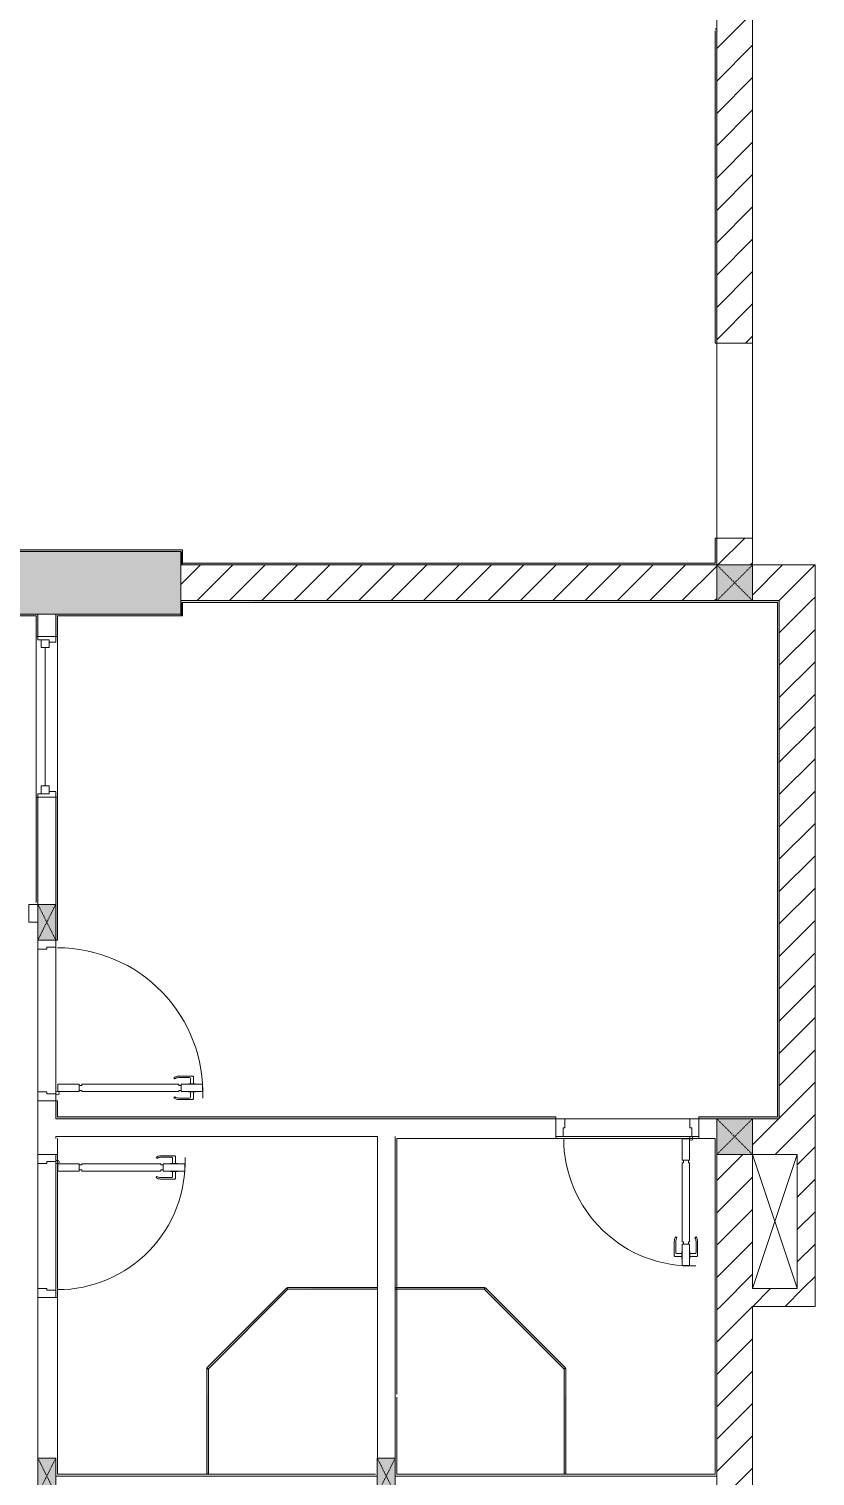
# Model space of a CAD drawing. Header units: millimetres. Extents: x 31499 to 223976, y 3719 to 80291.
# Drawn here: x 134624 to 139024, y 40337 to 48437 of the extents above; entities that cross this region are included whole.
import ezdxf

# ---------------------------------------------------------------- set-up
doc = ezdxf.new("R2010")
doc.units = ezdxf.units.MM
doc.linetypes.add('IMPORT-Dash _2_', pattern=[6, 3, -3])
for name, color, linetype, lineweight in [('0-2', 170, 'Continuous', 9), ('A-DETL-GENF-7', 170, 'Continuous', 9), ('A-DOOR-2', 170, 'Continuous', 9), ('A-FLOR-1', 170, 'Continuous', 9), ('A-GLAZ-5', 170, 'Continuous', 9), ('A-GLAZ-CURT-3', 170, 'Continuous', 9), ('A-WALL-1', 170, 'Continuous', 9), ('A-WALL-PATT-3', 170, 'Continuous', 9), ('A_1404_dwg-1', 170, 'Continuous', 9), ('I-WALL', 170, 'Continuous', 9), ('I-WALL-1', 170, 'Continuous', 9), ('S-COLS-1', 170, 'Continuous', 9), ('S-COLS-12', 170, 'IMPORT-Dash _2_', 9), ('S-COLS-2', 170, 'Continuous', 9), ('S-COLS-4', 170, 'Continuous', 9), ('S-COLS-HDLN-1', 170, 'IMPORT-Dash _2_', 9)]:
    doc.layers.add(name, color=color, linetype=linetype, lineweight=lineweight)
pattern_1 = [(45, (0, 0), (-90.50967, 90.50967), [])]

# ---------------------------------------------------------------- blocks, each defined once
blk = doc.blocks.new('A_1404_dwg_NCV_TKTC_KET CAU_rvt-1-TKTC_MB HOÀN THIỆN SÀN TẦNG 3-4-4819833-KeyPlan-CH2A_Tầng 3 - Tầng 8')
at = {"layer": 'S-COLS-1'}
blk.add_hatch(color=256, dxfattribs=at).paths.add_polyline_path([(38042.6, 45161.9), (38852.6, 45161.9), (38852.6, 45511.9), (37552.6, 45511.9), (37552.6, 45161.9)])
at = {"layer": 'A-FLOR-1'}
blk.add_line((42052.7, 41386.9), (42052.7, 42136.9), dxfattribs=at)
at = {"layer": 'S-COLS-2'}
blk.add_line((38852.6, 45236.9), (38852.6, 45436.9), dxfattribs=at)
blk = doc.blocks.new('A_1404_dwg_DOOR_CW_01 CANH MO-PANEL KINH - DIW_01-900x2200-CỬA GỖ VÂN LAMINATE-V88-TKTC_MB HOÀN THIỆN SÀN TẦNG 3-4-4819893-KeyPlan-CH2A_Tầng 3 - Tầng 8')
at = {"layer": 'A-DETL-GENF-7'}
for p, q in [((38813.8, 67166.8), (38818.3, 67160.3)), ((38839.6, 67174.9), (38919.1, 67174.9)), ((38902.1, 67166.9), (38839.6, 67166.9)), ((38906.1, 67131.9), (38906.1, 67162.9)), ((38923.1, 67131.9), (38923.1, 67170.9)), ((38906.1, 67087.9), (38906.1, 67056.9)), ((38923.1, 67087.9), (38923.1, 67048.9)), ((38813.8, 67053.1), (38818.3, 67059.6)), ((38902.1, 67052.9), (38839.6, 67052.9)), ((38839.6, 67044.9), (38919.1, 67044.9))]:
    blk.add_line(p, q, dxfattribs=at)
at = {"layer": 'A-DETL-GENF-7', "flags": 128}
for points in [[(38284.6, 67129.9), (38284.6, 67089.9), (38164.6, 67089.9), (38164.6, 67129.9)], [(38298.6, 67123.9), (38298.6, 67129.9), (38840.6, 67129.9), (38840.6, 67123.9), (38854.6, 67123.9), (38854.6, 67095.9), (38840.6, 67095.9), (38840.6, 67089.9), (38298.6, 67089.9), (38298.6, 67095.9), (38284.6, 67095.9), (38284.6, 67123.9)], [(38974.6, 67089.9), (38974.6, 67129.9), (38854.6, 67129.9), (38854.6, 67089.9)], [(38894.8, 67131.9), (38894.8, 67129.9), (38934.3, 67129.9), (38934.3, 67131.9)], [(38894.8, 67087.9), (38894.8, 67089.9), (38934.3, 67089.9), (38934.3, 67087.9)]]:
    blk.add_lwpolyline(points, close=True, dxfattribs=at)
at = {"layer": 'A-DETL-GENF-7'}
blk.add_circle((38162.6, 67079.9), 10, dxfattribs=at)
for centre, radius, start, end in [((38162.6, 67079.9), 814, 358, 90), ((38839.6, 67129.9), 45, 90, 125), ((38839.6, 67129.9), 37, 90, 125), ((38902.1, 67162.9), 4, 0, 90), ((38919.1, 67170.9), 4, 0, 90), ((38839.6, 67089.9), 45, 235, 270), ((38839.6, 67089.9), 37, 235, 270), ((38902.1, 67056.9), 4, 270, 0), ((38919.1, 67048.9), 4, 270, 0)]:
    blk.add_arc(centre, radius, start, end, dxfattribs=at)
at = {"layer": 'A-DOOR-2'}
blk.add_line((38152.6, 67079.9), (38152.6, 67104.9), dxfattribs=at)
at = {"layer": 'A-DOOR-2', "flags": 128}
blk.add_lwpolyline([(38152.6, 67936.9), (38152.6, 67896.9), (38102.6, 67896.9), (38102.6, 67886.9), (38052.6, 67886.9), (38052.6, 67936.9)], dxfattribs=at)
blk.add_lwpolyline([(38052.6, 67086.9), (38102.6, 67086.9), (38102.6, 67076.9), (38152.6, 67076.9), (38152.6, 67036.9), (38052.6, 67036.9)], close=True, dxfattribs=at)
blk = doc.blocks.new('A_1404_dwg_DOOR_CW_01 CANH MO-PANEL KINH - DIG_02-800x2200-CỬA NHÔM KÍNH-V57-TKTC_MB HOÀN THIỆN SÀN TẦNG 3-4-4819848-KeyPlan-CH2A_Tầng 3 - Tầng 8')
at = {"layer": 'A-DETL-GENF-7'}
for p, q in [((112413.8, 58419.2), (112418.3, 58412.6)), ((112439.6, 58427.3), (112519.1, 58427.3)), ((112502.1, 58419.3), (112439.6, 58419.3)), ((112506.1, 58384.3), (112506.1, 58415.3)), ((112523.1, 58384.3), (112523.1, 58423.3)), ((112506.1, 58340.3), (112506.1, 58309.3)), ((112523.1, 58340.3), (112523.1, 58301.3)), ((112413.8, 58305.4), (112418.3, 58312)), ((112502.1, 58305.3), (112439.6, 58305.3)), ((112439.6, 58297.3), (112519.1, 58297.3))]:
    blk.add_line(p, q, dxfattribs=at)
at = {"layer": 'A-DETL-GENF-7', "flags": 128}
for points in [[(111984.6, 58342.3), (111984.6, 58382.3), (111864.6, 58382.3), (111864.6, 58342.3)], [(111998.6, 58348.3), (111998.6, 58342.3), (112440.6, 58342.3), (112440.6, 58348.3), (112454.6, 58348.3), (112454.6, 58376.3), (112440.6, 58376.3), (112440.6, 58382.3), (111998.6, 58382.3), (111998.6, 58376.3), (111984.6, 58376.3), (111984.6, 58348.3)], [(112574.6, 58382.3), (112574.6, 58342.3), (112454.6, 58342.3), (112454.6, 58382.3)], [(112494.8, 58384.3), (112494.8, 58382.3), (112534.3, 58382.3), (112534.3, 58384.3)], [(112494.8, 58340.3), (112494.8, 58342.3), (112534.3, 58342.3), (112534.3, 58340.3)]]:
    blk.add_lwpolyline(points, close=True, dxfattribs=at)
at = {"layer": 'A-DETL-GENF-7'}
blk.add_circle((111862.6, 58392.3), 10, dxfattribs=at)
for centre, radius, start, end in [((111862.6, 58392.3), 714, 270, 2), ((112439.6, 58382.3), 45, 90, 125), ((112439.6, 58382.3), 37, 90, 125), ((112502.1, 58415.3), 4, 0, 90), ((112519.1, 58423.3), 4, 0, 90), ((112439.6, 58342.3), 45, 235, 270), ((112439.6, 58342.3), 37, 235, 270), ((112502.1, 58309.3), 4, 270, 0), ((112519.1, 58301.3), 4, 270, 0)]:
    blk.add_arc(centre, radius, start, end, dxfattribs=at)
at = {"layer": 'A-DOOR-2'}
blk.add_line((111852.6, 58392.3), (111852.6, 58367.3), dxfattribs=at)
at = {"layer": 'A-DOOR-2', "flags": 128}
for points in [[(111752.6, 58435.3), (111752.6, 58385.3), (111802.6, 58385.3), (111802.6, 58395.3), (111852.6, 58395.3), (111852.6, 58435.3)], [(111752.6, 57685.3), (111752.6, 57635.3), (111852.6, 57635.3), (111852.6, 57675.3), (111802.6, 57675.3), (111802.6, 57685.3)]]:
    blk.add_lwpolyline(points, close=True, dxfattribs=at)
blk = doc.blocks.new('A_1404_dwg_M_Fixed - 900 x 1400-901190-TKTC_MB HOÀN THIỆN SÀN TẦNG 3-4-4819850-KeyPlan-CH2A_Tầng 3 - Tầng 8')
at = {"layer": 'A-GLAZ-5'}
blk.add_line((111793.6, 60597.9), (111793.6, 61371.9), dxfattribs=at)
at = {"layer": 'A-GLAZ-5', "flags": 128}
for points in [[(111771.6, 61415.9), (111771.6, 61371.9), (111815.6, 61371.9), (111815.6, 61415.9), (111752.6, 61415.9), (111752.6, 61433.8)], [(111815.6, 61402.9), (111852.6, 61402.9), (111852.6, 61434.9)], [(111752.6, 60534.9), (111752.6, 60553.9), (111815.6, 60553.9), (111815.6, 60597.9), (111771.6, 60597.9), (111771.6, 60553.9)], [(111815.6, 60566.9), (111852.6, 60566.9), (111852.6, 60534.9)]]:
    blk.add_lwpolyline(points, dxfattribs=at)
blk = doc.blocks.new('A_1404_dwg_System Panel - Glazed-901210-TKTC_MB HOÀN THIỆN SÀN TẦNG 3-4-4819895-KeyPlan-CH2A_Tầng 3 - Tầng 8')
at = {"layer": 'A-GLAZ-CURT-3'}
blk.add_hatch(color=256, dxfattribs=at).paths.add_polyline_path([(38999, 64948.9), (39007.6, 64948.9), (39002.6, 65539.6), (38997.6, 65539.6), (38997.6, 64948.9)])
blk.add_line((39007.6, 64948.9), (39007.6, 65537.5), dxfattribs=at)
at = {"layer": 'A-GLAZ-CURT-3', "flags": 128}
blk.add_lwpolyline([(38997.6, 65539.6), (38997.6, 64948.9), (39007.6, 64948.9)], dxfattribs=at)
blk = doc.blocks.new('A_1404_dwg_System Panel - Glazed-901211-TKTC_MB HOÀN THIỆN SÀN TẦNG 3-4-4819896-KeyPlan-CH2A_Tầng 3 - Tầng 8')
at = {"layer": 'A-GLAZ-CURT-3'}
blk.add_hatch(color=256, dxfattribs=at).paths.add_polyline_path([(39007.6, 65537.5), (39450.3, 65987.3), (39446.8, 65990.9), (39002.6, 65539.6), (39007.6, 65539.6)])
blk.add_line((39006.1, 65536.1), (39452.4, 65982.3), dxfattribs=at)
at = {"layer": 'A-GLAZ-CURT-3', "flags": 128}
blk.add_lwpolyline([(39446.8, 65990.9), (38999, 65543.1), (39006.1, 65536.1)], dxfattribs=at)
blk = doc.blocks.new('A_1404_dwg_System Panel - Glazed-901212-TKTC_MB HOÀN THIỆN SÀN TẦNG 3-4-4819897-KeyPlan-CH2A_Tầng 3 - Tầng 8')
at = {"layer": 'A-GLAZ-CURT-3'}
blk.add_hatch(color=256, dxfattribs=at).paths.add_polyline_path([(39453.8, 65982.3), (39952.6, 65982.3), (39952.6, 65992.3), (39450.3, 65987.3), (39452.4, 65982.3)])
at = {"layer": 'A-GLAZ-CURT-3', "flags": 128}
blk.add_lwpolyline([(39450.3, 65982.3), (39952.6, 65982.3), (39952.6, 65992.3), (39450.3, 65992.3)], close=True, dxfattribs=at)
blk = doc.blocks.new('A_1404_dwg_G1_SOF - BO TRU - 100x200-745959-TKTC_MB HOÀN THIỆN SÀN TẦNG 3-4-4819847-KeyPlan-CH2A_Tầng 3 - Tầng 8')
at = {"layer": 'S-COLS-1'}
blk.add_hatch(color=256, dxfattribs=at).paths.add_polyline_path([(111052.6, 40036.9), (111052.6, 40236.9), (110952.6, 40236.9), (110952.6, 40036.9)])
at = {"layer": 'S-COLS-1', "flags": 128}
blk.add_lwpolyline([(110952.6, 40036.9), (111052.6, 40036.9), (111052.6, 40236.9), (110952.6, 40236.9)], close=True, dxfattribs=at)
at = {"layer": 'S-COLS-HDLN-1'}
for p, q in [((110952.6, 40036.9), (111052.6, 40236.9)), ((111052.6, 40036.9), (110952.6, 40236.9))]:
    blk.add_line(p, q, dxfattribs=at)
blk = doc.blocks.new('A_1404_dwg_System Panel - Glazed-901217-TKTC_MB HOÀN THIỆN SÀN TẦNG 3-4-4819899-KeyPlan-CH2A_Tầng 3 - Tầng 8')
at = {"layer": 'A-GLAZ-CURT-3'}
blk.add_hatch(color=256, dxfattribs=at).paths.add_polyline_path([(40554.8, 65982.3), (40551.3, 65992.3), (40052.6, 65992.3), (40052.6, 65982.3), (40552.8, 65982.3)])
at = {"layer": 'A-GLAZ-CURT-3', "flags": 128}
blk.add_lwpolyline([(40554.8, 65992.3), (40052.6, 65992.3), (40052.6, 65982.3), (40552.8, 65982.3)], dxfattribs=at)
blk = doc.blocks.new('A_1404_dwg_System Panel - Glazed-901218-TKTC_MB HOÀN THIỆN SÀN TẦNG 3-4-4819900-KeyPlan-CH2A_Tầng 3 - Tầng 8')
at = {"layer": 'A-GLAZ-CURT-3'}
blk.add_hatch(color=256, dxfattribs=at).paths.add_polyline_path([(41007.6, 64948.9), (41002.6, 65539.6), (40997.6, 65536.1), (40997.6, 64948.9)])
blk.add_line((41007.6, 64948.9), (41007.6, 65539.6), dxfattribs=at)
at = {"layer": 'A-GLAZ-CURT-3', "flags": 128}
blk.add_lwpolyline([(40997.6, 65537.5), (40997.6, 64948.9), (41007.6, 64948.9)], dxfattribs=at)
blk = doc.blocks.new('A_1404_dwg_System Panel - Glazed-901219-TKTC_MB HOÀN THIỆN SÀN TẦNG 3-4-4819901-KeyPlan-CH2A_Tầng 3 - Tầng 8')
at = {"layer": 'A-GLAZ-CURT-3'}
blk.add_hatch(color=256, dxfattribs=at).paths.add_polyline_path([(40997.6, 65537.5), (41002.6, 65539.6), (41006.1, 65543.1), (40554.8, 65987.3), (40554.8, 65980.3), (40916.6, 65618.5)])
at = {"layer": 'A-GLAZ-CURT-3', "flags": 128}
blk.add_lwpolyline([(41006.1, 65543.1), (40558.4, 65990.9), (40551.3, 65983.8), (40999, 65536.1)], close=True, dxfattribs=at)
blk = doc.blocks.new('A_1404_dwg_NCV_TKTC_TANG 3 - 4_rvt-1-TKTC_MB HOÀN THIỆN SÀN TẦNG 3-4-4819943-KeyPlan-CH2A_Tầng 3 - Tầng 8')
at = {"layer": 'A-WALL-PATT-3'}
h = blk.add_hatch(color=256, dxfattribs=at)
h.paths.add_polyline_path([(41842.6, 45436.9), (41852.6, 45436.9), (41852.6, 45587.4), (41842.6, 45586.9), (41842.6, 45446.9)])
h.paths.add_polyline_path([(41842.6, 46677.4), (41852.6, 46677.4), (41852.6, 48436.9), (41842.6, 48436.9)])
for points in [[(38077, 45511.9), (38862.6, 45511.9), (38862.6, 45521.9), (37552.6, 45521.9), (37552.6, 45511.9), (38052.6, 45511.9)], [(38862.6, 45436.9), (38862.6, 45511.9), (38852.6, 45511.9), (38852.6, 45436.9)], [(41842.6, 45436.9), (41842.6, 45446.9), (38862.6, 45446.9), (38862.6, 45436.9), (39409, 45436.9)], [(42052.6, 45226.9), (42192.6, 45226.9), (42192.6, 45236.9), (38852.6, 45233.6), (38852.6, 45226.9), (41852.6, 45226.9)], [(38862.6, 45151.9), (38862.6, 45226.9), (38852.6, 45226.9), (38852.6, 45151.9)], [(42202.6, 42346.9), (42202.6, 45236.9), (42192.6, 45236.9), (42192.6, 42346.9)], [(38042.6, 45151.9), (38042.6, 45161.9), (37542.6, 45161.9), (37542.6, 45151.9), (37552.6, 45151.9)], [(38152.6, 45151.9), (38852.6, 45151.9), (38852.6, 45161.9), (38152.6, 45161.9)]]:
    blk.add_hatch(color=256, dxfattribs=at).paths.add_polyline_path(points)
h = blk.add_hatch(color=256, dxfattribs=at)
h.paths.add_polyline_path([(38052.6, 43546.9), (38052.6, 44136.9), (38042.6, 44136.9), (38042.6, 43546.9)])
h.paths.add_polyline_path([(38052.6, 45036.9), (38052.6, 45161.9), (38042.6, 45161.9), (38042.6, 45036.9)])
h = blk.add_hatch(color=256, dxfattribs=at)
h.paths.add_polyline_path([(38152.6, 42346.9), (38162.6, 42346.9), (38162.6, 42436.9), (38152.6, 42436.9)])
h.paths.add_polyline_path([(38162.6, 43336.9), (38162.6, 44136.9), (38152.6, 44136.9), (38152.6, 43336.9)])
h.paths.add_polyline_path([(38162.6, 45036.9), (38162.6, 45151.9), (38152.6, 45151.9), (38152.6, 45036.9)])
h = blk.add_hatch(color=256, dxfattribs=at)
h.paths.add_polyline_path([(40952.6, 42336.9), (40952.6, 42346.9), (38152.6, 42346.9), (38152.6, 42336.9), (39409, 42336.9)])
h.paths.add_polyline_path([(42202.6, 42336.9), (42202.6, 42346.9), (41752.6, 42346.9), (41752.6, 42336.9), (42192.6, 42336.9)])
at = {"layer": 'A-FLOR-1'}
for p, q in [((41852.4, 46677.4), (41852.4, 45587.4)), ((38052.6, 42486.9), (38052.6, 43286.9)), ((38152.6, 43296.9), (38152.6, 42476.9)), ((40992.6, 42236.9), (41712.6, 42236.9)), ((38152.6, 41377.3), (38152.6, 42097.3)), ((39002.6, 40346.9), (39002.6, 40348.9)), ((41002.6, 40348.9), (41002.6, 40346.9))]:
    blk.add_line(p, q, dxfattribs=at)
at = {"layer": 'A-FLOR-1', "flags": 128}
for points in [[(42052.4, 46677.4), (42052.4, 45587.4), (41852.6, 45587.4), (41852.6, 46677.4)], [(41002.6, 42336.9), (41702.6, 42336.9)], [(38052.6, 41387.3), (38052.6, 42087.3)]]:
    blk.add_lwpolyline(points, close=True, dxfattribs=at)
at = {"layer": 'A-WALL-1'}
for p, q in [((38052.6, 45161.9), (38052.6, 45036.9)), ((38152.6, 45036.9), (38152.6, 45151.9)), ((38052.6, 45036.9), (38152.6, 45036.9)), ((38152.6, 44136.9), (38052.6, 44136.9)), ((38052.6, 44136.9), (38052.6, 43546.9)), ((38152.6, 43536.9), (38152.6, 44136.9)), ((38002.6, 43536.9), (38002.6, 43436.9)), ((38052.6, 43536.9), (38002.6, 43536.9)), ((38052.6, 43546.9), (38052.6, 43536.9)), ((38002.6, 43436.9), (38042.6, 43436.9)), ((38042.6, 43436.9), (38052.6, 43436.9)), ((38052.6, 42486.9), (38052.6, 43286.9)), ((38152.6, 43296.9), (38152.6, 42476.9)), ((38152.6, 42436.9), (38052.6, 42436.9)), ((38052.6, 42436.9), (38052.6, 42137.3)), ((38152.6, 42346.9), (38152.6, 42436.9)), ((40952.6, 42336.9), (40052.6, 42336.9)), ((40952.6, 42236.9), (40952.6, 42336.9)), ((41002.6, 42336.9), (41702.6, 42336.9)), ((41752.6, 42336.9), (41752.6, 42236.9)), ((41852.6, 42336.9), (41752.6, 42336.9)), ((41852.6, 42236.9), (41852.6, 42336.9)), ((40052.6, 41392.3), (40052.6, 42236.9)), ((38052.6, 42137.3), (38152.6, 42137.3)), ((38052.6, 41387.3), (38052.6, 42087.3)), ((39952.6, 41392.3), (39952.6, 41382.3)), ((40052.6, 41382.3), (40052.6, 41392.3)), ((38152.6, 41337.3), (38052.6, 41337.3)), ((38052.6, 41337.3), (38052.6, 40436.9)), ((39952.6, 41382.3), (39952.6, 40436.9)), ((40052.6, 40436.9), (40052.6, 41382.3))]:
    blk.add_line(p, q, dxfattribs=at)
at = {"layer": 'A-WALL-1', "flags": 128}
for points in [[(38152.6, 45151.9), (38152.6, 45161.9), (38052.6, 45161.9)], [(40052.6, 42336.9), (38152.6, 42336.9), (38152.6, 42346.9)], [(38152.6, 42226.9), (38152.6, 42236.9), (39952.6, 42236.9), (39952.6, 41392.3)]]:
    blk.add_lwpolyline(points, dxfattribs=at)
at = {"layer": 'I-WALL'}
for p, q in [((38052.6, 45036.9), (38052.6, 45161.9)), ((38152.6, 45151.9), (38152.6, 45036.9)), ((38042.6, 44136.9), (38042.6, 45036.9)), ((38162.6, 45036.9), (38162.6, 44136.9)), ((38052.6, 43546.9), (38052.6, 44136.9)), ((38152.6, 44136.9), (38152.6, 43536.9)), ((38152.6, 42436.9), (38152.6, 42346.9)), ((40052.6, 42336.9), (40952.6, 42336.9)), ((41752.6, 42336.9), (41852.6, 42336.9)), ((41752.6, 42226.9), (40952.6, 42226.9)), ((38162.6, 42137.3), (38162.6, 41337.3))]:
    blk.add_line(p, q, dxfattribs=at)
at = {"layer": 'I-WALL-1'}
for p, q in [((42052.6, 45236.9), (41852.6, 45236.9)), ((41852.6, 42336.9), (42052.6, 42336.9)), ((40052.6, 41392.3), (40052.6, 41382.3)), ((40062.6, 41382.3), (40062.6, 41392.3)), ((40052.6, 41382.3), (40052.6, 40436.9)), ((40062.6, 40795.6), (40062.6, 41382.3))]:
    blk.add_line(p, q, dxfattribs=at)
at = {"layer": 'I-WALL-1', "flags": 128}
for points in [[(41842.6, 48426.9), (41842.6, 46677.4), (41852.6, 46677.4), (41852.6, 48436.9), (41842.6, 48436.9)], [(38052.6, 45161.9), (38042.6, 45161.9), (37552.6, 45161.9), (37552.6, 45226.9), (37552.6, 45236.9), (36352.6, 45236.9), (36352.6, 45226.9), (37542.6, 45226.9), (37542.6, 45161.9), (37542.6, 45151.9), (38042.6, 45151.9), (38042.6, 45036.9), (38052.6, 45036.9)], [(41852.6, 45236.9), (38852.6, 45236.9), (38852.6, 45226.9), (38852.6, 45161.9), (38152.6, 45161.9), (38152.6, 45151.9)], [(38152.6, 45036.9), (38162.6, 45036.9), (38162.6, 45151.9), (38852.6, 45151.9), (38862.6, 45151.9), (38862.6, 45226.9), (42192.6, 45226.9), (42192.6, 42346.9), (41752.6, 42346.9), (41752.6, 42336.9)], [(42052.6, 42336.9), (42202.6, 42336.9), (42202.6, 42346.9), (42202.6, 45236.9), (42192.6, 45236.9), (42052.6, 45236.9)], [(38052.6, 44136.9), (38042.6, 44136.9), (38042.6, 43546.9)], [(38152.6, 43336.9), (38162.6, 43336.9), (38162.6, 44136.9), (38152.6, 44136.9)], [(40952.6, 42336.9), (40952.6, 42346.9), (38162.6, 42346.9), (38162.6, 42436.9), (38152.6, 42436.9)], [(38152.6, 42346.9), (38152.6, 42336.9), (40052.6, 42336.9)], [(38152.6, 42137.3), (38162.6, 42137.3), (38162.6, 42226.9)], [(40052.6, 42236.9), (40052.6, 42226.9), (40052.6, 41392.3)], [(40052.6, 40336.9), (40062.6, 40336.9), (41852.6, 40336.9), (41852.6, 40346.9), (41852.6, 42226.9), (41852.6, 42236.9)], [(40062.6, 41392.3), (40062.6, 42226.9), (40952.6, 42226.9), (40952.6, 42236.9)], [(41752.6, 42236.9), (41752.6, 42226.9), (41842.6, 42226.9), (41842.6, 40346.9), (40062.6, 40346.9), (40062.6, 40779.4)], [(39942.6, 40346.9), (38162.6, 40346.9), (38162.6, 41337.3), (38152.6, 41337.3)], [(38152.6, 40336.9), (38162.6, 40336.9), (39952.6, 40336.9)]]:
    blk.add_lwpolyline(points, dxfattribs=at)
blk.add_lwpolyline([(38862.6, 45446.9), (38862.6, 45511.9), (38862.6, 45521.9), (37552.6, 45521.9), (37542.6, 45521.9), (37542.6, 45446.9), (35062.6, 45446.9), (35062.6, 45762.4), (35052.6, 45762.4), (35052.6, 45446.9), (35052.6, 45436.9), (37552.6, 45436.9), (37552.6, 45446.9), (37552.6, 45511.9), (38852.6, 45511.9), (38852.6, 45436.9), (38862.6, 45436.9), (41842.6, 45436.9), (41852.6, 45436.9), (41852.6, 45587.4), (41842.6, 45587.4), (41842.6, 45446.9)], close=True, dxfattribs=at)
for name, p in [('A_1404_dwg_M_Fixed - 900 x 1400-901190-TKTC_MB HOÀN THIỆN SÀN TẦNG 3-4-4819850-KeyPlan-CH2A_Tầng 3 - Tầng 8', (-73700, -16398)), ('A_1404_dwg_DOOR_CW_01 CANH MO-PANEL KINH - DIW_01-900x2200-CỬA GỖ VÂN LAMINATE-V88-TKTC_MB HOÀN THIỆN SÀN TẦNG 3-4-4819893-KeyPlan-CH2A_Tầng 3 - Tầng 8', (0, -24600)), ('A_1404_dwg_DOOR_CW_01 CANH MO-PANEL KINH - DIG_02-800x2200-CỬA NHÔM KÍNH-V57-TKTC_MB HOÀN THIỆN SÀN TẦNG 3-4-4819848-KeyPlan-CH2A_Tầng 3 - Tầng 8', (-73700, -16298)), ('A_1404_dwg_System Panel - Glazed-901212-TKTC_MB HOÀN THIỆN SÀN TẦNG 3-4-4819897-KeyPlan-CH2A_Tầng 3 - Tầng 8', (0, -24600)), ('A_1404_dwg_System Panel - Glazed-901217-TKTC_MB HOÀN THIỆN SÀN TẦNG 3-4-4819899-KeyPlan-CH2A_Tầng 3 - Tầng 8', (0, -24600)), ('A_1404_dwg_System Panel - Glazed-901211-TKTC_MB HOÀN THIỆN SÀN TẦNG 3-4-4819896-KeyPlan-CH2A_Tầng 3 - Tầng 8', (0, -24600)), ('A_1404_dwg_System Panel - Glazed-901219-TKTC_MB HOÀN THIỆN SÀN TẦNG 3-4-4819901-KeyPlan-CH2A_Tầng 3 - Tầng 8', (0, -24600)), ('A_1404_dwg_System Panel - Glazed-901210-TKTC_MB HOÀN THIỆN SÀN TẦNG 3-4-4819895-KeyPlan-CH2A_Tầng 3 - Tầng 8', (0, -24600)), ('A_1404_dwg_System Panel - Glazed-901218-TKTC_MB HOÀN THIỆN SÀN TẦNG 3-4-4819900-KeyPlan-CH2A_Tầng 3 - Tầng 8', (0, -24600))]:
    blk.add_blockref(name, p)
for name, p, rotation in [('A_1404_dwg_G1_SOF - BO TRU - 100x200-745959-TKTC_MB HOÀN THIỆN SÀN TẦNG 3-4-4819847-KeyPlan-CH2A_Tầng 3 - Tầng 8', (149105.1, 83573.9), 180), ('A_1404_dwg_DOOR_CW_01 CANH MO-PANEL KINH - DIG_02-800x2200-CỬA NHÔM KÍNH-V57-TKTC_MB HOÀN THIỆN SÀN TẦNG 3-4-4819848-KeyPlan-CH2A_Tầng 3 - Tầng 8', (-16682.7, 154089.5), 270), ('A_1404_dwg_G1_SOF - BO TRU - 100x200-745959-TKTC_MB HOÀN THIỆN SÀN TẦNG 3-4-4819847-KeyPlan-CH2A_Tầng 3 - Tầng 8', (149105.1, 80473.9), 180), ('A_1404_dwg_G1_SOF - BO TRU - 100x200-745959-TKTC_MB HOÀN THIỆN SÀN TẦNG 3-4-4819847-KeyPlan-CH2A_Tầng 3 - Tầng 8', (151005.1, 80473.9), 180)]:
    blk.add_blockref(name, p, dxfattribs=dict(rotation=rotation))
blk = doc.blocks.new('A_1404_dwg_G1_SOF - BO TRU - 200x200-V12-TKTC_MB HOÀN THIỆN SÀN TẦNG 3-4-4819991-KeyPlan-CH2A_Tầng 3 - Tầng 8')
at = {"layer": 'S-COLS-12'}
blk.add_hatch(color=256, dxfattribs=at).paths.add_polyline_path([(42052.6, 20336.9), (42052.6, 20536.9), (41852.6, 20536.8), (41852.6, 20336.9)])
at = {"layer": 'S-COLS-4', "flags": 128}
blk.add_lwpolyline([(42052.6, 20336.9), (42052.6, 20536.9), (41852.6, 20536.9), (41852.6, 20336.9)], dxfattribs=at)
at = {"layer": 'S-COLS-HDLN-1'}
for p, q in [((42052.6, 20536.9), (41852.6, 20336.9)), ((41852.6, 20536.9), (42052.6, 20336.9))]:
    blk.add_line(p, q, dxfattribs=at)
blk = doc.blocks.new('A_1404_dwg_G1_SOF - BO TRU - 200x200-V11-TKTC_MB HOÀN THIỆN SÀN TẦNG 3-4-4819990-KeyPlan-CH2A_Tầng 3 - Tầng 8')
at = {"layer": 'S-COLS-12'}
blk.add_hatch(color=256, dxfattribs=at).paths.add_polyline_path([(42052.6, 25436.9), (42052.6, 25636.9), (41852.6, 25636.9), (41852.6, 25437)])
at = {"layer": 'S-COLS-4', "flags": 128}
blk.add_lwpolyline([(41852.6, 25636.9), (41852.6, 25436.9), (42052.6, 25436.9), (42052.6, 25636.9)], dxfattribs=at)
at = {"layer": 'S-COLS-HDLN-1'}
for p, q in [((42052.6, 25636.9), (41852.6, 25436.9)), ((41852.6, 25636.9), (42052.6, 25436.9))]:
    blk.add_line(p, q, dxfattribs=at)
blk = doc.blocks.new('A_1404_dwg-4819832-KeyPlan-CH2A_Tầng 3 - Tầng 8')
at = {"layer": 'A-WALL-PATT-3'}
h = blk.add_hatch(dxfattribs=at)
h.set_pattern_fill('FP_31', color=256, style=0, pattern_type=2)
h.set_pattern_definition(pattern_1)
h.paths.add_polyline_path([(42052.6, 45436.9), (42052.6, 45586.9), (41852.6, 45586.9), (41852.6, 45436.9)])
h.paths.add_polyline_path([(42052.6, 46676.9), (42052.4, 49486.9), (41852.6, 49486.9), (41852.6, 46677.4), (42052.4, 46677.4)])
h = blk.add_hatch(dxfattribs=at)
h.set_pattern_fill('FP_31', color=256, style=0, pattern_type=2)
h.set_pattern_definition(pattern_1)
h.paths.add_polyline_path([(42192.6, 45236.9), (42402.6, 45236.9), (42402.6, 45436.9), (42052.6, 45436.9), (42052.6, 45236.9)])
h.paths.add_polyline_path([(41852.6, 45236.9), (41852.6, 45436.9), (38852.6, 45436.9), (38852.6, 45236.9), (41852.6, 45236.9)])
h = blk.add_hatch(dxfattribs=at)
h.set_pattern_fill('FP_31', color=256, style=0, pattern_type=2)
h.set_pattern_definition(pattern_1)
h.paths.add_polyline_path([(42202.6, 42336.9), (42402.6, 42336.9), (42402.6, 45236.9), (42202.6, 45236.9), (42202.6, 42346.9)])
h = blk.add_hatch(dxfattribs=at)
h.set_pattern_fill('FP_31', color=256, style=0, pattern_type=2)
h.set_pattern_definition(pattern_1)
h.paths.add_polyline_path([(42402.6, 42136.9), (42402.6, 42136.9), (42402.6, 42336.9), (42052.6, 42336.9), (42052.6, 42136.9), (42302.6, 42136.9)])
h = blk.add_hatch(dxfattribs=at)
h.set_pattern_fill('FP_31', color=256, style=0, pattern_type=2)
h.set_pattern_definition(pattern_1)
h.paths.add_polyline_path([(41852.6, 41286.9), (42052.6, 41286.9), (42052.6, 42136.9), (41852.6, 42136.4), (41852.6, 41376.1)])
h = blk.add_hatch(dxfattribs=at)
h.set_pattern_fill('FP_31', color=256, style=0, pattern_type=2)
h.set_pattern_definition(pattern_1)
h.paths.add_polyline_path([(42402.6, 41386.9), (42402.6, 41386.9), (42402.6, 42136.9), (42302.6, 42136.4), (42302.6, 41386.9)])
h = blk.add_hatch(dxfattribs=at)
h.set_pattern_fill('FP_31', color=256, style=0, pattern_type=2)
h.set_pattern_definition(pattern_1)
h.paths.add_polyline_path([(42402.6, 41286.9), (42402.6, 41386.9), (42052.6, 41386.9), (42052.6, 41286.9)])
h = blk.add_hatch(dxfattribs=at)
h.set_pattern_fill('FP_31', color=256, style=0, pattern_type=2)
h.set_pattern_definition(pattern_1)
h.paths.add_polyline_path([(42052.6, 37236.9), (42052.6, 37385.3), (41852.6, 37385.3), (41852.6, 37236.9)])
h.paths.add_polyline_path([(42052.6, 38475.3), (42052.6, 41286.9), (41852.6, 41286.9), (41852.6, 38477.8), (42052.6, 38476.3)])
at = {"layer": '0-2'}
for p, q in [((42052.5, 41386.9), (42302.6, 42136.1)), ((42302.6, 41387.8), (42052.7, 42136.4))]:
    blk.add_line(p, q, dxfattribs=at)
at = {"layer": 'A-FLOR-1'}
for p, q in [((42052.6, 46676.9), (42052.6, 45586.9)), ((42402.6, 45436.9), (42402.6, 42336.9))]:
    blk.add_line(p, q, dxfattribs=at)
at = {"layer": 'A-WALL-1'}
for p, q in [((41852.6, 50336.9), (41852.6, 46677.4)), ((38852.6, 45436.9), (38852.6, 45236.9)), ((41852.6, 42136.9), (41852.6, 38477.8))]:
    blk.add_line(p, q, dxfattribs=at)
at = {"layer": 'A-WALL-1', "flags": 128}
for points in [[(42052.6, 46676.9), (42052.6, 49486.9), (42402.6, 49486.9), (42402.6, 50536.9)], [(42402.6, 42336.9), (42402.6, 45436.9), (42052.6, 45436.9), (42052.6, 45586.9), (41852.6, 45586.9), (41852.6, 45436.9)], [(42052.6, 38475.3), (42052.6, 41286.9), (42402.6, 41286.9), (42402.6, 42336.9)]]:
    blk.add_lwpolyline(points, dxfattribs=at)
blk.add_lwpolyline([(42052.6, 42136.9), (42302.6, 42136.9), (42302.6, 41386.9), (42052.6, 41386.9)], close=True, dxfattribs=at)
for name, p in [('A_1404_dwg_NCV_TKTC_KET CAU_rvt-1-TKTC_MB HOÀN THIỆN SÀN TẦNG 3-4-4819833-KeyPlan-CH2A_Tầng 3 - Tầng 8', (0, 0)), ('A_1404_dwg_NCV_TKTC_TANG 3 - 4_rvt-1-TKTC_MB HOÀN THIỆN SÀN TẦNG 3-4-4819943-KeyPlan-CH2A_Tầng 3 - Tầng 8', (0, 0)), ('A_1404_dwg_G1_SOF - BO TRU - 200x200-V12-TKTC_MB HOÀN THIỆN SÀN TẦNG 3-4-4819991-KeyPlan-CH2A_Tầng 3 - Tầng 8', (0, 24900)), ('A_1404_dwg_G1_SOF - BO TRU - 200x200-V11-TKTC_MB HOÀN THIỆN SÀN TẦNG 3-4-4819990-KeyPlan-CH2A_Tầng 3 - Tầng 8', (0, 16700))]:
    blk.add_blockref(name, p)

msp = doc.modelspace()

# ---------------------------------------------------------------- block references
at = {"layer": 'A_1404_dwg-1'}
msp.add_blockref('A_1404_dwg-4819832-KeyPlan-CH2A_Tầng 3 - Tầng 8', (96621.6, 0), dxfattribs=at)

doc.saveas('drawing.dxf')
